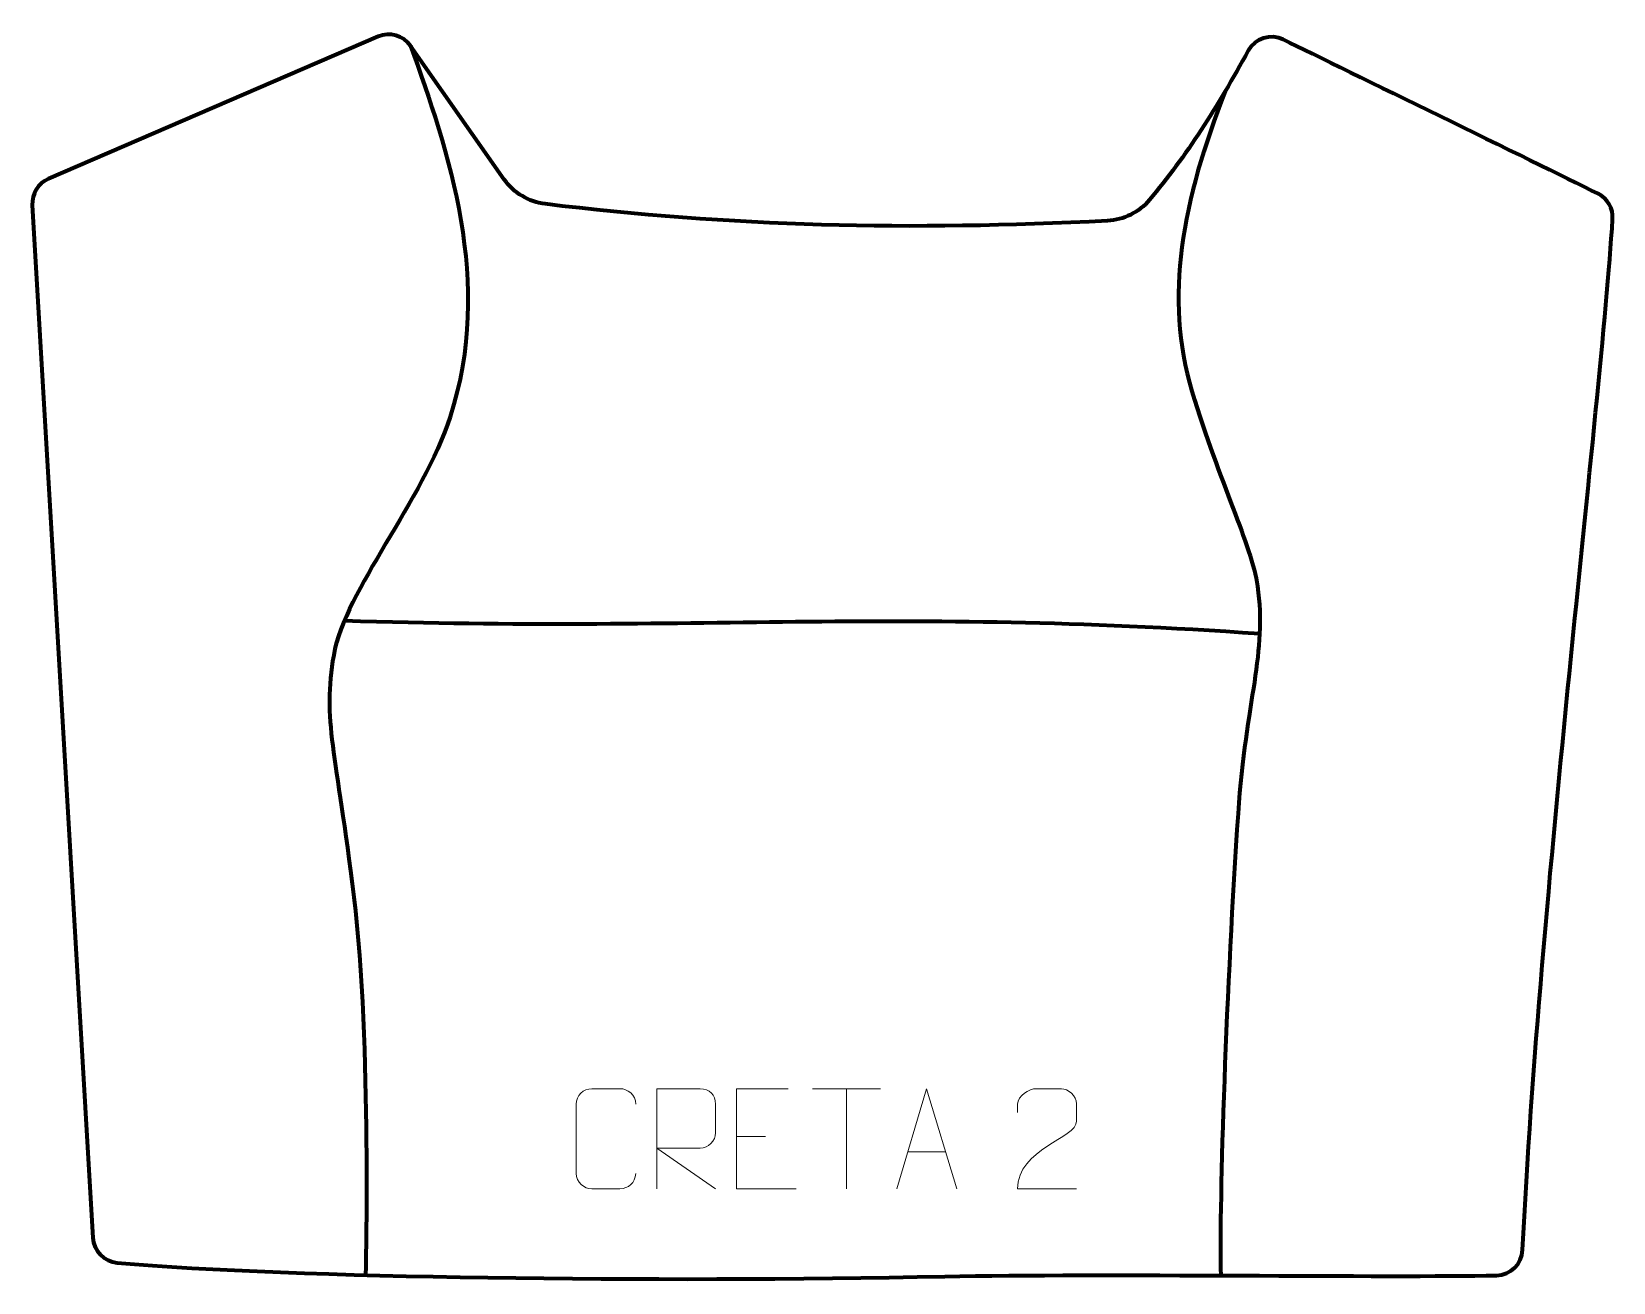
# Model space of a CAD drawing. Header units: millimetres. Extents: x -194 to 201, y -156 to 156.
import ezdxf

# ---------------------------------------------------------------- set-up
doc = ezdxf.new("R2010")
doc.units = ezdxf.units.MM
doc.header["$MEASUREMENT"] = 0
doc.layers.add('layer 1', color=7, linetype='Continuous')
doc.layers.add('layer 2', color=7, linetype='Continuous')

msp = doc.modelspace()

# ---------------------------------------------------------------- linework, layer by layer
at = {"layer": 'layer 1', "color": 230, "lineweight": 200}
msp.add_open_spline([(-178.3442, -145.1627), (-178.3442, -145.1627), (-193.4609, 112.4187), (-193.4609, 112.4187), (-193.4609, 112.4187), (-193.6248, 115.2124), (-192.0235, 117.8102), (-189.4544, 118.9193), (-189.4544, 118.9193), (-189.4544, 118.9193), (-107.2232, 154.4115), (-107.2232, 154.4115), (-107.2232, 154.4115), (-104.3258, 155.6624), (-100.9489, 154.7062), (-99.1369, 152.1224), (-99.1369, 152.1224), (-99.1369, 152.1224), (-75.7813, 118.8201), (-75.7813, 118.8201), (-75.7813, 118.8201), (-73.4004, 115.4254), (-69.6917, 113.1988), (-65.5767, 112.6906), (-65.5767, 112.6906), (-19.7647, 107.0334), (25.7125, 105.9276), (74.6898, 108.4915), (74.6898, 108.4915), (78.7462, 108.7038), (82.5341, 110.5851), (85.1548, 113.6889), (85.1548, 113.6889), (94.2226, 124.4293), (102.1932, 137.083), (109.7829, 150.9227), (109.7829, 150.9227), (111.487, 154.0305), (115.341, 155.2401), (118.526, 153.6855), (118.526, 153.6855), (134.6832, 145.7993), (180.4307, 123.4608), (196.9719, 115.2714), (196.9719, 115.2714), (199.3796, 114.0794), (200.8347, 111.5597), (200.6586, 108.879), (200.6586, 108.879), (197.4563, 60.1284), (182.5625, -58.8657), (178.2105, -148.1991), (178.2105, -148.1991), (178.0401, -151.6935), (175.1989, -154.4551), (171.7014, -154.5306), (171.7014, -154.5306), (145.7034, -155.0911), (72.7402, -154.0245), (34.1298, -154.8041), (34.1298, -154.8041), (-39.0353, -156.2807), (-127.9113, -155.2201), (-172.2656, -151.4046), (-172.2656, -151.4046), (-175.5618, -151.121), (-178.1502, -148.4657), (-178.3442, -145.1627)], degree=3, knots=[0, 0, 0, 0, 0.05555556, 0.05555556, 0.05555556, 0.05555556, 0.11111111, 0.11111111, 0.11111111, 0.11111111, 0.16666667, 0.16666667, 0.16666667, 0.16666667, 0.22222222, 0.22222222, 0.22222222, 0.22222222, 0.27777778, 0.27777778, 0.27777778, 0.27777778, 0.33333333, 0.33333333, 0.33333333, 0.33333333, 0.38888889, 0.38888889, 0.38888889, 0.38888889, 0.44444444, 0.44444444, 0.44444444, 0.44444444, 0.5, 0.5, 0.5, 0.5, 0.55555556, 0.55555556, 0.55555556, 0.55555556, 0.61111111, 0.61111111, 0.61111111, 0.61111111, 0.66666667, 0.66666667, 0.66666667, 0.66666667, 0.72222222, 0.72222222, 0.72222222, 0.72222222, 0.77777778, 0.77777778, 0.77777778, 0.77777778, 0.83333333, 0.83333333, 0.83333333, 0.83333333, 0.88888889, 0.88888889, 0.88888889, 0.88888889, 1, 1, 1, 1], dxfattribs=at)
at = {"layer": 'layer 1', "color": 250, "lineweight": 9}
for points, knots in [([(-42.9602, -129.1191), (-43.1, -131.4425), (-44.7772, -132.9221), (-46.9249, -132.9329), (-46.9249, -132.9329), (-49.2568, -132.9325), (-51.5887, -132.9325), (-53.9202, -132.9329), (-53.9202, -132.9329), (-55.8452, -133.0383), (-57.8173, -131.1538), (-57.8061, -129.1365), (-57.8061, -129.1365), (-57.8057, -123.3664), (-57.8057, -117.5967), (-57.8061, -111.8274), (-57.8061, -111.8274), (-57.8019, -109.6893), (-56.0552, -107.9701), (-53.9028, -107.9836), (-53.9028, -107.9836), (-51.5771, -107.9836), (-49.251, -107.9836), (-46.9249, -107.9836), (-46.9249, -107.9836), (-44.9783, -107.9481), (-42.9869, -109.4396), (-42.9602, -111.8772)], [0, 0, 0, 0, 0.125, 0.125, 0.125, 0.125, 0.25, 0.25, 0.25, 0.25, 0.375, 0.375, 0.375, 0.375, 0.5, 0.5, 0.5, 0.5, 0.625, 0.625, 0.625, 0.625, 0.75, 0.75, 0.75, 0.75, 1, 1, 1, 1]), ([(-37.7152, -132.9368), (-37.7152, -132.9368), (-37.7152, -107.9833), (-37.7152, -107.9833), (-37.7152, -107.9833), (-34.1204, -107.9833), (-30.5249, -107.9833), (-26.9297, -107.9833), (-26.9297, -107.9833), (-24.6044, -108.021), (-23.0471, -109.511), (-23.0512, -111.8774), (-23.0512, -111.8774), (-23.0516, -113.9129), (-23.0516, -116.9723), (-23.0512, -119.0083), (-23.0512, -119.0083), (-23.0577, -120.8838), (-24.87, -122.8256), (-26.8795, -122.8447), (-26.8795, -122.8447), (-26.8795, -122.8447), (-37.7152, -122.8447), (-37.7152, -122.8447), (-37.7152, -122.8447), (-37.7152, -122.8447), (-23.0605, -132.9368), (-23.0605, -132.9368)], [0, 0, 0, 0, 0.125, 0.125, 0.125, 0.125, 0.25, 0.25, 0.25, 0.25, 0.375, 0.375, 0.375, 0.375, 0.5, 0.5, 0.5, 0.5, 0.625, 0.625, 0.625, 0.625, 0.75, 0.75, 0.75, 0.75, 1, 1, 1, 1]), ([(-4.9421, -107.9833), (-4.9421, -107.9833), (-17.816, -107.9833), (-17.816, -107.9833), (-17.816, -107.9833), (-17.816, -107.9833), (-17.816, -132.9369), (-17.816, -132.9369), (-17.816, -132.9369), (-17.816, -132.9369), (-2.9502, -132.9369), (-2.9502, -132.9369)], [0, 0, 0, 0, 0.25, 0.25, 0.25, 0.25, 0.5, 0.5, 0.5, 0.5, 1, 1, 1, 1]), ([(22.1464, -132.9368), (22.1464, -132.9368), (29.5174, -107.9833), (29.5174, -107.9833), (29.5174, -107.9833), (29.5174, -107.9833), (37.0873, -132.9368), (37.0873, -132.9368)], [0, 0, 0, 0, 0.33333333, 0.33333333, 0.33333333, 0.33333333, 1, 1, 1, 1]), ([(66.9883, -132.9472), (62.0739, -132.9469), (57.1595, -132.9469), (52.2454, -132.9472), (52.2454, -132.9472), (52.2454, -123.0149), (66.8964, -120.3737), (66.9883, -116.0634), (66.9883, -116.0634), (66.988, -114.6393), (66.988, -113.2156), (66.9883, -111.7923), (66.9883, -111.7923), (66.9714, -109.7152), (64.8486, -107.9904), (63.1776, -107.9731), (63.1776, -107.9731), (61.1044, -107.9735), (59.0315, -107.9735), (56.9591, -107.9731), (56.9591, -107.9731), (55.137, -107.9566), (52.3123, -109.7487), (52.2454, -111.8423), (52.2454, -111.8423), (52.2454, -111.8423), (52.2454, -113.8971), (52.2454, -113.8971)], [0, 0, 0, 0, 0.125, 0.125, 0.125, 0.125, 0.25, 0.25, 0.25, 0.25, 0.375, 0.375, 0.375, 0.375, 0.5, 0.5, 0.5, 0.5, 0.625, 0.625, 0.625, 0.625, 0.75, 0.75, 0.75, 0.75, 1, 1, 1, 1])]:
    msp.add_open_spline(points, degree=3, knots=knots, dxfattribs=at)
for points in [[(1.1233, -108.0068), (1.1233, -108.0068), (18.1105, -108.0068), (18.1105, -108.0068)], [(9.6171, -132.9368), (9.6171, -132.9368), (9.6171, -107.9833), (9.6171, -107.9833)], [(-17.816, -119.863), (-17.816, -119.863), (-10.6479, -119.863), (-10.6479, -119.863)], [(24.869, -123.6874), (24.869, -123.6874), (34.3647, -123.6874), (34.3647, -123.6874)]]:
    msp.add_open_spline(points, degree=3, dxfattribs=at)
at = {"layer": 'layer 2', "color": 142, "lineweight": 200}
for points in [[(-99.1369, 152.1225), (-89.6985, 126.015), (-78.398, 92.986), (-89.2553, 59.6234), (-89.2553, 59.6234), (-96.122, 38.5228), (-115.3789, 16.4165), (-118.2976, 0.1668), (-118.2976, 0.1668), (-121.2159, -16.083), (-117.6741, -23.7638), (-113.2733, -60.1829), (-113.2733, -60.1829), (-108.8726, -96.6014), (-110.3499, -154.4775), (-110.3499, -154.4775)], [(104.0301, 140.8148), (93.3733, 113.604), (88.6968, 89.2391), (95.7165, 65.9902), (95.7165, 65.9902), (102.7367, 42.741), (110.5193, 27.8239), (112.0784, 17.3278), (112.0784, 17.3278), (114.5324, 0.804), (109.1597, -10.9573), (107.2344, -39.3212), (107.2344, -39.3212), (104.3501, -81.8239), (102.4478, -135.8892), (102.919, -154.5677)]]:
    msp.add_open_spline(points, degree=3, knots=[0, 0, 0, 0, 0.2, 0.2, 0.2, 0.2, 0.4, 0.4, 0.4, 0.4, 0.6, 0.6, 0.6, 0.6, 1, 1, 1, 1], dxfattribs=at)
msp.add_open_spline([(112.6356, 5.4466), (21.3113, 11.8945), (-28.6141, 5.8692), (-115.6327, 8.6895)], degree=3, dxfattribs=at)

doc.saveas('drawing.dxf')
